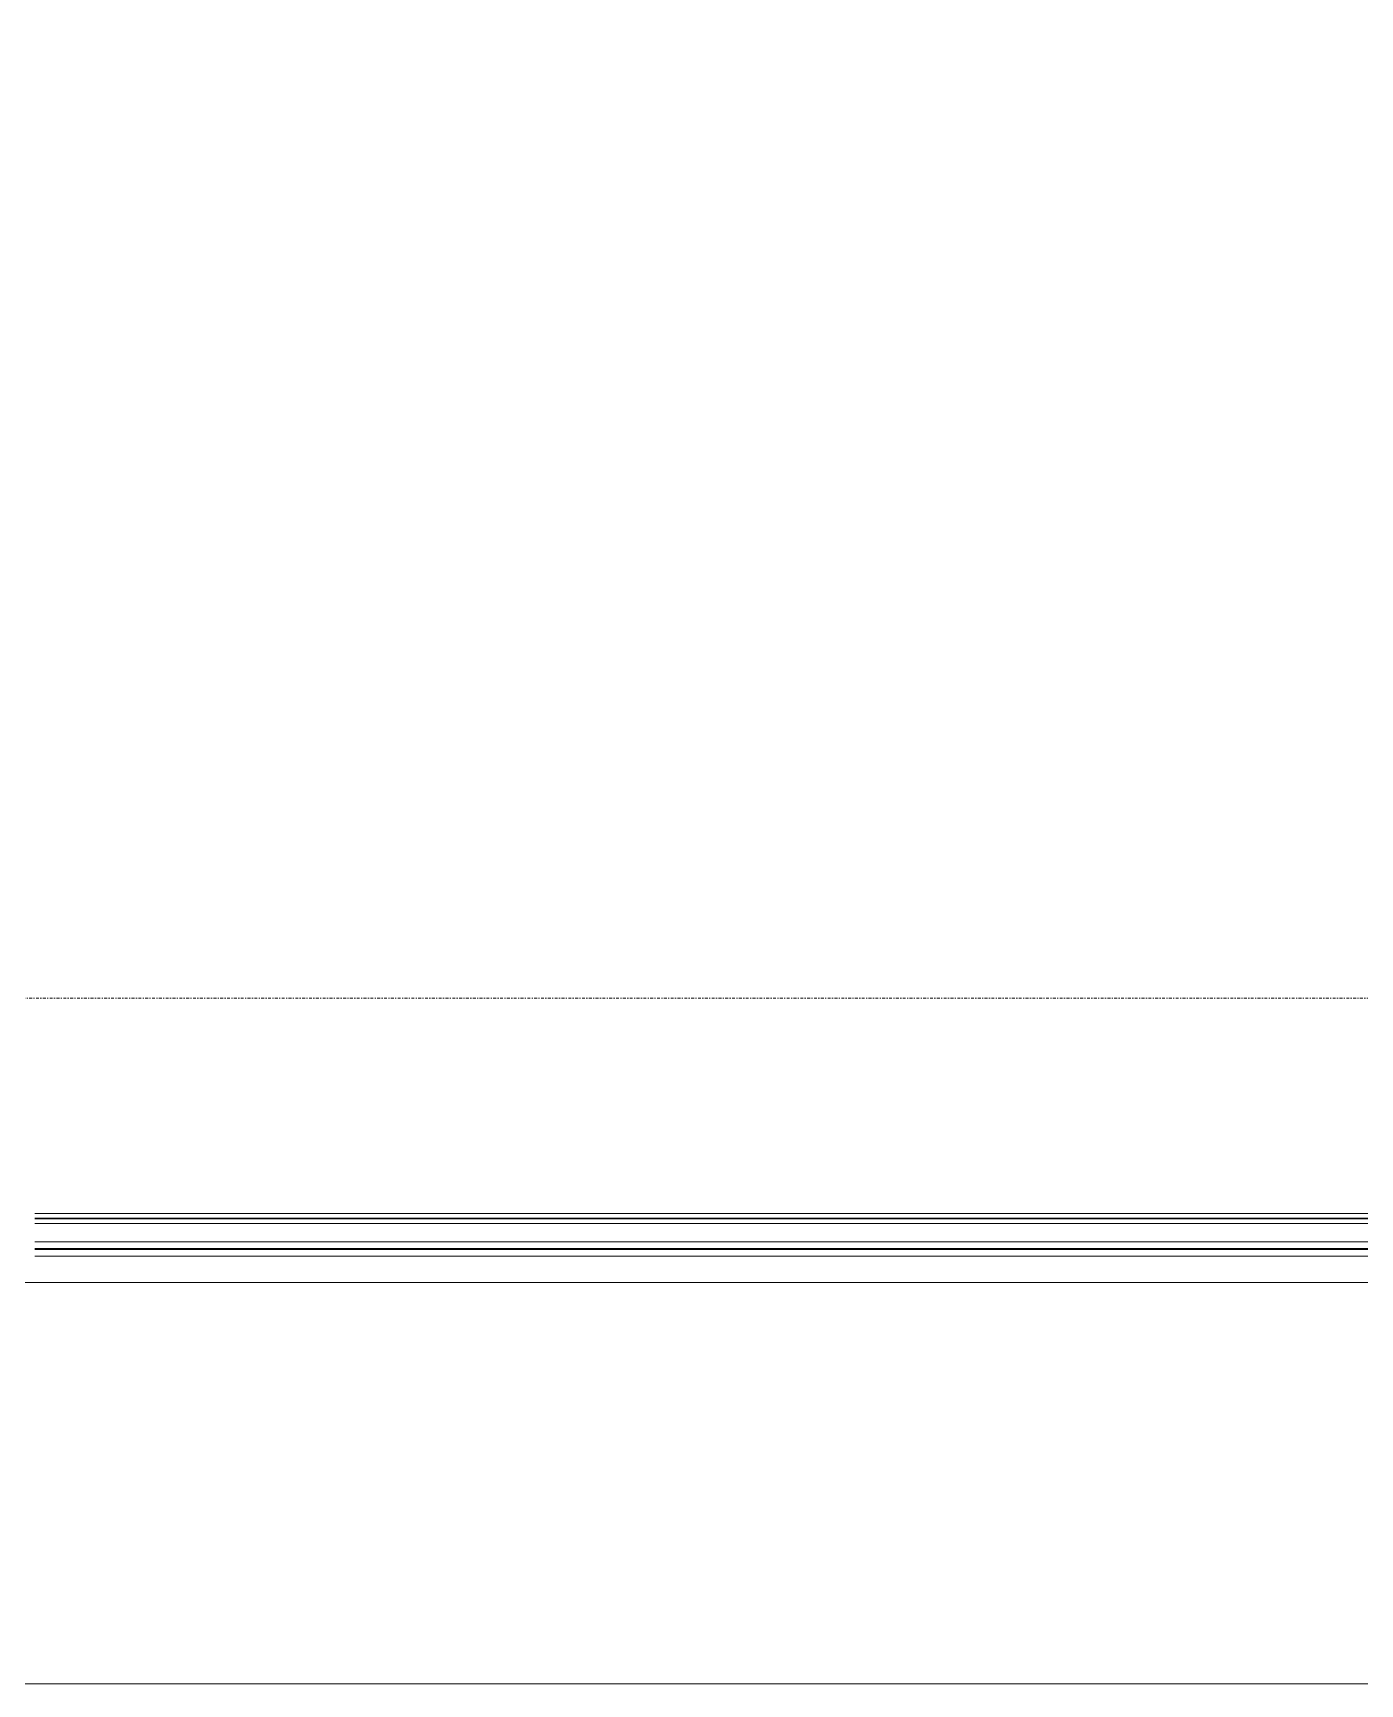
# Model space of a CAD drawing. Extents: x -1439 to 23780, y -1362 to 4476.
# Drawn here: x 15042 to 15158.7, y 284.7 to 429.8 of the extents above; entities that cross this region are included whole.
import ezdxf

# ---------------------------------------------------------------- set-up
doc = ezdxf.new("R2010")
doc.units = 0
doc.header["$MEASUREMENT"] = 0
doc.linetypes.add('Audi$0$DASHDOT2', pattern=[0.5, 0.25, -0.125, 0, -0.125])
doc.layers.get('0').update_dxf_attribs({"color": 9, "lineweight": 9})
for name, color, linetype, lineweight in [('Audi$0$06D', 8, 'Continuous', 9), ('Audi$0$10', 8, 'Continuous', 9), ('Audi$0$15', 8, 'Continuous', 9), ('Audi$0$24', 8, 'Audi$0$DASHDOT2', 9)]:
    doc.layers.add(name, color=color, linetype=linetype, lineweight=lineweight)

# ---------------------------------------------------------------- blocks, each defined once
blk = doc.blocks.new('*U536')
at = {"layer": 'Audi$0$15'}
for p, q in [((-1.47, -18.95), (-170.3, -18.95)), ((-1.47, -19.35), (-170.3, -19.35)), ((-1.47, -19.42), (-170.3, -19.42)), ((-1.47, -19.82), (-170.3, -19.82)), ((-1.47, -21.42), (-170.3, -21.42)), ((-1.47, -22.02), (-170.3, -22.02)), ((-1.47, -22.1), (-170.3, -22.1)), ((-1.47, -22.7), (-170.3, -22.7))]:
    blk.add_line(p, q, dxfattribs=at)
blk = doc.blocks.new('Audi$0$P-AKS_AUDI')
at = {"layer": 'Audi$0$24'}
blk.add_lwpolyline([(-3840, -2440), (360, -2440)], dxfattribs=at)
blk = doc.blocks.new('Audi$0$p-2. kat planı')
at = {"layer": 'Audi$0$06D'}
for points in [[(15478.82, 284.7), (13012.2, 284.7), (13012.2, 1124.03)], [(13047.5, 1124.03), (13047.5, 320), (15478.82, 320)]]:
    blk.add_lwpolyline(points, dxfattribs=at)
at = {"layer": 'Audi$0$10'}
blk.add_blockref('*U536', (15212.5, 345), dxfattribs=at)
at = {"layer": 'Audi$0$24'}
blk.add_blockref('Audi$0$P-AKS_AUDI', (16612.5, 2785), dxfattribs=at)

msp = doc.modelspace()

# ---------------------------------------------------------------- block references
msp.add_blockref('Audi$0$p-2. kat planı', (0, 0))

doc.saveas('drawing.dxf')
